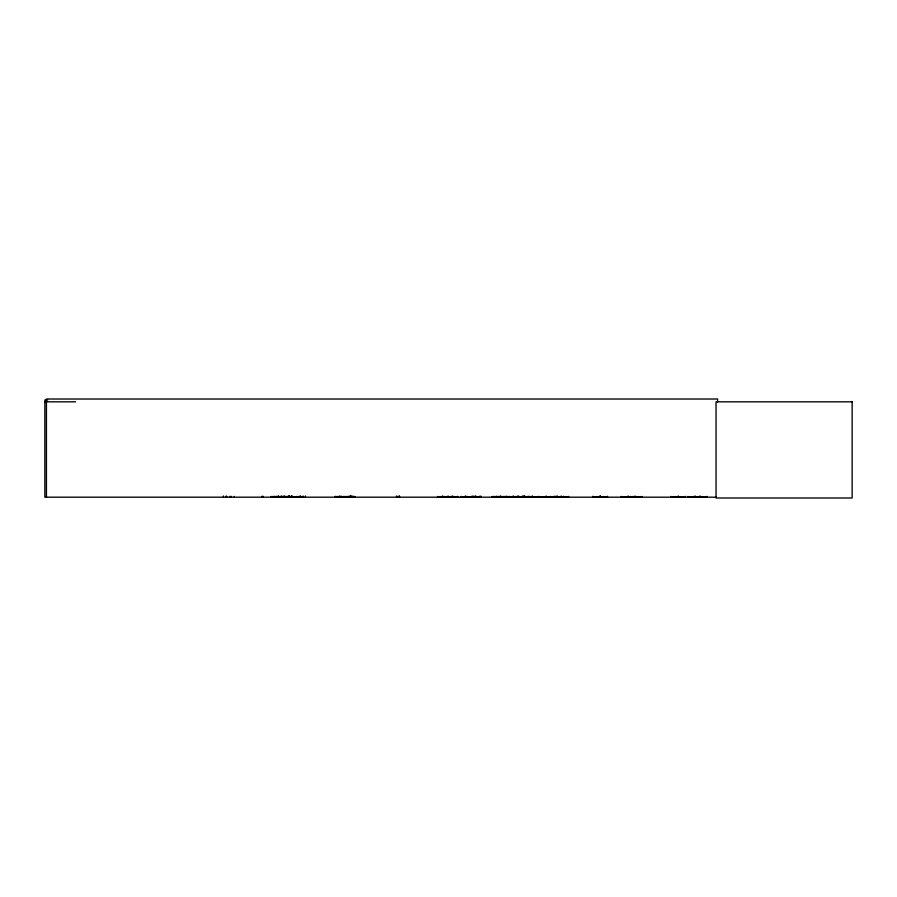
<?xml version="1.0" encoding="UTF-8"?>
<svg xmlns="http://www.w3.org/2000/svg" width="897" height="897" viewBox="0 0 897 897"><rect width="100%" height="100%" fill="white"/><g stroke="black" fill="none" stroke-linecap="round" stroke-linejoin="round"><path stroke-width="1.35" d="M284.461 497.151L284.472 496.389L284.652 497.106M298.892 497.185L298.892 496.389L298.959 497.061M479.379 497.151L479.39 496.389M607.157 497.151L607.179 496.389M515.001 497.151L515.113 496.389M529.398 497.061L529.409 496.389M287.982 497.151L288.083 496.456M549.973 497.061L550.018 496.389M505.975 497.061L506.031 496.389M687.584 497.185L707.43 497.106M687.864 497.061L687.921 496.389M700.927 497.061L700.983 496.389M261.767 497.185L262.115 496.456M289.036 497.084L289.013 496.187M289.361 496.983L289.451 496.187M451.449 497.084L451.258 496.456M451.875 497.061L451.976 496.389M437.422 497.185L458.087 497.106M460.396 497.185L481.05 497.106M397.214 497.106L397.775 497.061M519.015 497.084L519.06 496.456M620.982 497.084L642.185 497.106M527.929 497.084L527.997 496.456M334.659 497.084L355.223 497.084M444.183 497.084L444.273 496.456L444.363 497.185M467.146 497.084L467.236 496.456L467.326 497.185M278.608 497.084L278.709 496.456L278.799 497.185M47.653 400.017L44.85 400.017L44.85 497.185L716.232 497.185M44.85 401.822L75.617 401.822M270.737 496.557L288.699 496.557M335.276 496.557L353.239 496.557M492.117 496.557L510.068 496.557M270.703 496.815L288.733 496.815M335.243 496.792L353.272 496.792M492.083 496.815L510.113 496.815M270.726 497.129L299.06 497.151M492.094 497.129L568.776 497.151M475.432 497.084L475.231 496.389M475.87 497.084L475.903 496.187M288.789 497.084L288.688 496.456M480.534 497.084L480.433 496.456M474.322 497.084L474.233 496.456M457.56 497.084L457.47 496.456M354.741 497.084L354.651 496.456L354.55 497.185M538.615 497.084L538.536 496.456L538.469 497.185M496.59 497.084L496.523 496.456M525.306 497.084L525.261 496.456M512.243 497.084L512.198 496.456L512.153 497.185M555.221 497.185L554.974 496.456M556.678 496.983L556.678 496.456M531.338 497.061L531.316 496.389M517.042 497.084L517.02 496.389M285.224 497.106L285.111 496.389M593.108 497.084L593.108 496.389M464.971 497.151L464.96 496.389M717.634 401.822L717.634 399.008L46.431 399.008L46.431 497.185M707.105 496.389L707.105 497.185M700.12 496.187L700.12 497.185M699.66 496.187L699.66 497.185M695.354 496.187L695.354 497.185M694.906 496.187L694.906 497.185M694.043 496.389L694.043 497.185M685.431 496.389L685.487 497.185L671.001 497.151L671.001 496.389M678.02 496.187L677.975 497.185M641.703 496.389L641.703 497.185M635.244 496.187L635.244 497.185M634.852 496.187L634.852 497.185M632.755 496.389L632.755 497.185M630.378 496.389L630.378 497.185M628.292 496.187L628.292 497.185M627.9 496.187L627.9 497.185M621.442 496.389L621.442 497.185M607.527 496.389L607.549 497.185L592.738 497.151L592.76 496.389M600.53 496.187L600.53 497.185M600.261 496.187L600.261 497.185M600.026 496.187L600.026 497.185M599.757 496.187L599.757 497.185M568.507 496.389L568.507 497.185M561.41 496.187L561.41 497.185M560.939 496.187L560.939 497.185M557.586 496.187L557.586 497.185M557.115 496.187L557.115 497.185M556.577 496.389L556.476 497.185M554.929 496.187L554.94 497.185M553.314 496.389L553.314 497.185M546.351 496.187L546.351 497.185M545.847 496.187L545.847 497.185M538.884 496.389L538.884 497.185M532.482 496.187L532.482 497.185M532.134 496.187L532.134 497.185M528.468 496.389L528.468 497.185M528.075 496.389L528.075 497.185M525.216 496.389L525.216 497.185M524.397 496.187L524.397 497.185M524.207 496.187L524.207 497.185M524.05 496.187L524.05 497.185M523.713 496.187L523.713 497.185M522.727 496.187L522.727 497.185M522.222 496.187L522.222 497.185M519.094 496.389L519.094 497.185M518.231 496.187L518.231 497.185M518.074 496.389L518.074 497.185M517.782 496.187L517.782 497.185M513.476 496.187L513.476 497.185M513.017 496.187L513.017 497.185M506.592 496.389L506.592 497.185M500.56 496.187L500.56 497.185M500.201 496.187L500.201 497.185M496.456 496.389L496.456 497.185M480.893 496.187L480.893 497.185M480.344 496.389L480.344 497.185M479.245 496.389L479.245 497.185M475.69 496.187L475.69 497.185M475.141 496.389L475.141 497.185M474.143 496.389L474.143 497.185M473.582 496.187L473.582 497.185M472.416 496.187L472.439 497.185M471.912 496.187L471.934 497.185M465.778 496.187L465.778 497.185M465.565 496.187L465.565 497.185M461.114 496.389L461.114 497.185M457.38 496.389L457.38 497.185M452.94 496.187L452.94 497.185M452.716 496.187L452.716 497.185M451.169 496.389L451.169 497.185M448.22 496.187L448.22 497.185M447.872 496.187L447.872 497.185M442.804 496.187L442.804 497.185M442.591 496.187L442.591 497.185M441.84 496.389L441.84 497.185M438.151 496.389L438.151 497.185M399.546 496.187L399.546 497.185M399.322 495.985L399.322 497.185M397.988 496.389L397.988 497.185M397.898 496.389L397.898 497.185M396.519 495.985L396.519 497.185M353.037 495.985L353.037 497.185M351.243 495.985L351.243 497.185M350.772 495.985L350.772 497.185M350.11 496.187L350.11 497.185M349.897 496.187L349.897 497.185M348.35 496.389L348.35 497.185M341.533 496.389L341.533 497.185M339.985 496.187L339.985 497.185M339.772 496.187L339.772 497.185M335.321 496.389L335.321 497.185M305.417 495.985L305.417 497.185M303.152 495.985L303.152 497.185M300.349 495.985L300.349 497.185M300.002 496.187L300.002 497.185M296.705 496.389L296.705 497.185M292.646 496.389L292.646 497.185M292.03 496.187L292.03 497.185M292.007 496.187L291.94 497.185M291.547 496.187L291.514 497.185M291.435 496.187L291.435 497.185M289.877 496.187L289.877 497.185M289.361 496.456L289.372 497.185M289.159 496.187L289.159 497.185M288.599 496.389L288.599 497.185M288.105 496.389L288.105 497.185M284.214 496.187L284.248 497.185M283.777 496.187L283.777 497.185M281.658 496.187L281.658 497.185M281.176 496.187L281.176 497.185M278.384 496.187L278.384 497.185M278.249 496.187L278.249 497.185M276.96 496.389L276.96 497.185M274.751 496.389L274.751 497.185M262.989 496.187L262.989 497.185M262.159 496.389L262.204 497.185M234.352 496.389L234.352 497.185M231.359 496.389L231.359 497.185M230.551 496.389L230.596 497.185M229.789 496.389L229.789 497.185M226.739 496.389L226.739 497.185M226.212 495.985L226.212 497.185M223.409 495.985L223.409 497.185M274.258 496.983L274.247 497.061M563.54 496.983L563.574 496.389L563.54 496.983M852.15 401.822L716.053 401.822L716.053 497.992L852.15 497.992L852.15 401.822M678.524 497.185L678.524 496.187L678.48 497.185M300.831 497.185L300.831 496.389L300.787 497.185"/></g></svg>
